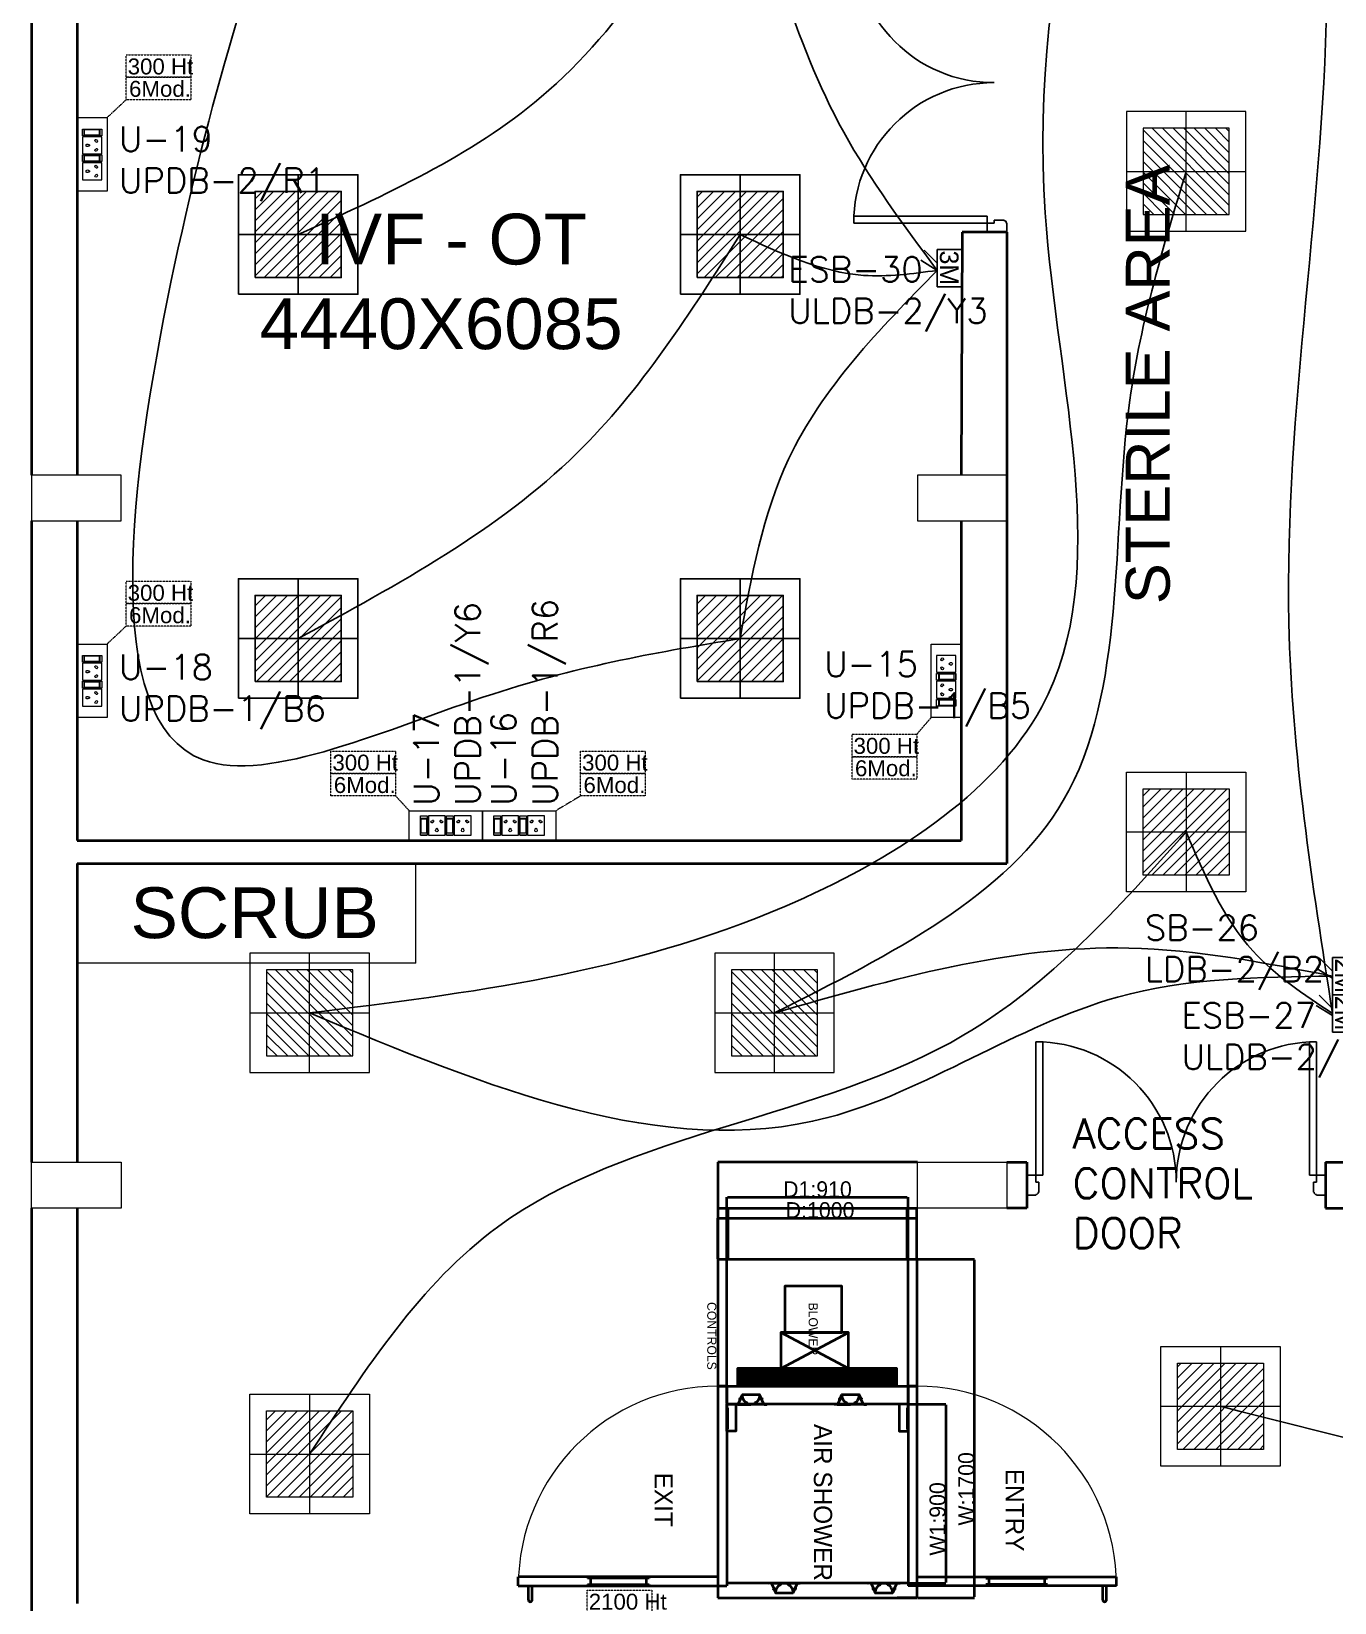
# Model space of a CAD drawing. Extents: x 2982526 to 3410143, y -1442121 to -1332990.
# Drawn here: x 3063578 to 3070123, y -1370105 to -1362218 of the extents above; entities that cross this region are included whole.
import ezdxf

# ---------------------------------------------------------------- set-up
doc = ezdxf.new("R2010")
doc.units = 0
doc.header["$MEASUREMENT"] = 0
for name, pattern in [('1', [0, 0, 0]), ('CONTINU', [0]), ('DASHED2', [0.375, 0.25, -0.125])]:
    doc.linetypes.add(name, pattern=pattern)
doc.layers.get('0').update_dxf_attribs({"color": 6, "linetype": '1'})
for name, color, linetype, lineweight in [('AIR SHOWER', 7, 'Continuous', 35), ('Column', 162, 'Continuous', 13), ('ELE-36W EMERGENCY  LED LIGHT', 7, 'Continuous', 18), ('ELE-36W LED LIGHT', 210, 'Continuous', 18), ('ELE-POWER SOCKET TEXT', 7, 'Continuous', 5), ('ELE. 2N0S OF 6-16 UPS SOCKETS', 191, 'Continuous', 0), ('WALL', 7, '1', 35)]:
    doc.layers.add(name, color=color, linetype=linetype, lineweight=lineweight)
doc.layers.add('CFT_LOOPING', color=7, linetype='1', lineweight=0, true_color=0xd6d600)
for name, color, linetype in [('DOOR', 40, 'Continuous'), ('ELE 36W EMERGENCY LIGHT', 5, 'Continuous'), ('ELE 36W LED LIGHT', 6, 'Continuous'), ('ELE-2M RAW P.SB', 40, 'Continuous'), ('ELE-2M UPS P.SB', 3, 'Continuous'), ('ELE-3M UPS P.SB', 3, 'Continuous'), ('ELE-LIGHTING TEXT', 7, 'Continuous'), ('TEXT', 5, '1')]:
    doc.layers.add(name, color=color, linetype=linetype)
doc.layers.add('ELE-42W EMERGENCY DOWN LIGHT', color=7, linetype='Continuous', true_color=0x608ec6)
doc.layers.add('ELE-LIGHTING WIRING', color=7, linetype='Continuous', true_color=0x63d7b6)
doc.styles.add('ARIAL', font='arial.ttf')
doc.styles.add('ROMANS', font='romans.shx')
doc.dimstyles.new('BIGDFD', dxfattribs={"dimtxt": 8, "dimasz": 4, "dimexe": 1, "dimexo": 2, "dimtad": 1, "dimlfac": 10, "dimtxsty": 'Standard', "dimcen": 2.5, "dimclrd": 5, "dimclre": 3, "dimclrt": 1, "dimadec": 0, "dimazin": 0, "dimtfac": 1, "dimtmove": 0, "dimatfit": 3, "dimfxl": 1, "dimarcsym": 0})
doc.dimstyles.new('BIGDFD$0', dxfattribs={"dimtxt": 8, "dimasz": 4, "dimexe": 1, "dimexo": 2, "dimtad": 1, "dimlfac": 10, "dimtxsty": 'Standard', "dimcen": 2.5, "dimclrd": 5, "dimclre": 3, "dimclrt": 1, "dimadec": 0, "dimazin": 0, "dimtfac": 1, "dimtmove": 0, "dimatfit": 3, "dimfxl": 1, "dimarcsym": 0})

# ---------------------------------------------------------------- blocks, each defined once
blk = doc.blocks.new('ddoor')
at = {"layer": 'DOOR', "lineweight": 25}
for p, q in [((50, 0), (-50, 0)), ((-50, 0), (-50, -45)), ((50, -45), (50, 0)), ((-50, -45), (-47.5, -45)), ((-35, -60), (-35, -57.5)), ((-35, -60), (15, -60)), ((15, -60), (15, -45)), ((15, -45), (50, -45)), ((50, -45), (720, -45)), ((50, -45), (50, -80)), ((50, -80), (720, -80)), ((-50, -1500), (-50, -1455)), ((-50, -1455), (-47.5, -1455)), ((-35, -1440), (-35, -1442.5)), ((-35, -1440), (15, -1440)), ((15, -1440), (15, -1455)), ((15, -1455), (50, -1455)), ((50, -1420), (720, -1420)), ((50, -1455), (50, -1420)), ((50, -1455), (720, -1455)), ((50, -1455), (50, -1500)), ((50, -1500), (-50, -1500)), ((50, -1500), (-50, -1500))]:
    blk.add_line(p, q, dxfattribs=at)
for centre, start, end in [((-35, -45), 180, 270), ((-35, -1455), 90, 180)]:
    blk.add_arc(centre, 12.5, start, end, dxfattribs=at)
at = {"layer": 'DOOR', "color": 146, "lineweight": 25, "true_color": 0x105689}
for centre, start, end in [((15, -45), 270, 0), ((15, -1455), 0, 90)]:
    blk.add_arc(centre, 705, start, end, dxfattribs=at)
blk = doc.blocks.new('*D21')
at = {"layer": 'AIR SHOWER', "color": 3, "lineweight": -2, "transparency": 16777216}
for p, q in [((3492.9, 6263), (3492.9, 7299.1)), ((4402.9, 6263), (4402.9, 7299.1))]:
    blk.add_line(p, q, dxfattribs=at)
at = {"layer": 'AIR SHOWER', "color": 5, "lineweight": -2, "transparency": 16777216}
blk.add_line((4398.9, 7298.1), (3496.9, 7298.1), dxfattribs=at)
at = {"layer": 'AIR SHOWER', "color": 5, "transparency": 16777216}
for points in [[(3496.9, 7298.8), (3496.9, 7297.4), (3492.9, 7298.1)], [(4398.9, 7297.4), (4398.9, 7298.8), (4402.9, 7298.1)]]:
    blk.add_solid(points, dxfattribs=at)
at = {"layer": 'Defpoints', "color": 0, "transparency": 16777216}
for p in [(3492.9, 7298.1), (3492.9, 6261), (4402.9, 6261)]:
    blk.add_point(p, dxfattribs=at)
at = {"layer": 'AIR SHOWER', "color": 1, "lineweight": 0, "transparency": 16777216, "insert": (3947.9, 7338.7), "char_height": 80, "attachment_point": 5}
blk.add_mtext('D1:910', dxfattribs=at)
blk = doc.blocks.new('*D22')
at = {"layer": 'AIR SHOWER', "color": 3, "lineweight": -2, "transparency": 16777216}
for p, q in [((3447.9, 6990.6), (3447.9, 7194.5)), ((4447.9, 6990.6), (4447.9, 7194.5))]:
    blk.add_line(p, q, dxfattribs=at)
at = {"layer": 'AIR SHOWER', "color": 5, "lineweight": -2, "transparency": 16777216}
blk.add_line((3451.9, 7193.5), (4443.9, 7193.5), dxfattribs=at)
at = {"layer": 'AIR SHOWER', "color": 5, "transparency": 16777216}
for points in [[(3451.9, 7194.1), (3451.9, 7192.8), (3447.9, 7193.5)], [(4443.9, 7192.8), (4443.9, 7194.1), (4447.9, 7193.5)]]:
    blk.add_solid(points, dxfattribs=at)
at = {"layer": 'Defpoints', "color": 0, "transparency": 16777216}
for p in [(4447.9, 7193.5), (3447.9, 6988.6), (4447.9, 6988.6)]:
    blk.add_point(p, dxfattribs=at)
at = {"layer": 'AIR SHOWER', "color": 1, "lineweight": 0, "transparency": 16777216, "insert": (3961.1, 7234.1), "char_height": 80, "attachment_point": 5}
blk.add_mtext('D:1000', dxfattribs=at)
blk = doc.blocks.new('nolllw new')
for p, q in [((-138.6, 13.9), (-138.1, 15.3)), ((-124.2, 15.9), (-137.1, 15.9)), ((-123.3, 15.4), (-107, -15.4)), ((-112.6, 13.9), (-2.6, 13.9)), ((8.1, 15.4), (-8.1, -15.4)), ((9, 15.9), (22, 15.9)), ((23.4, 13.9), (22.7, 15.9)), ((23.4, 13.9), (22.9, 15.3)), ((-100.3, -15.9), (-106.1, -15.9)), ((-14.9, -15.9), (-9, -15.9))]:
    blk.add_line(p, q)
at = {"color": 19}
for p, q in [((-124.2, 15.9), (-57.6, 15.9)), ((9, 15.9), (-57.6, 15.9)), ((-100.1, -34.1), (-15, -34.1))]:
    blk.add_line(p, q, dxfattribs=at)
at = {"color": 1}
for p, q in [((-74.6, 14.6), (-74.6, 10.7)), ((-40.6, 14.6), (-40.6, 10.7)), ((-100, -26.8), (-100, -34.1)), ((-15.1, -26.8), (-15.1, -34.1))]:
    blk.add_line(p, q, dxfattribs=at)
at = {"color": 3}
for p, q in [((-112.9, -4.5), (-112.9, -13.1)), ((-109.6, -16.1), (-109.9, -16.1)), ((-108.7, -16.7), (-100.8, -33.8)), ((-100.3, -34.1), (-100.1, -34.1)), ((-14.8, -34.1), (-15, -34.1)), ((-6.5, -16.7), (-14.4, -33.8)), ((-5.6, -16.1), (-5.3, -16.1)), ((-2.3, -4.5), (-2.3, -13.1))]:
    blk.add_line(p, q, dxfattribs=at)
for centre, radius, start, end in [((-137.1, 14.9), 1, 90, 159.38096), ((-124.2, 14.9), 1, 27.85965, 90), ((9, 14.9), 1, 90, 152.14035), ((22, 14.9), 1, 20.61904, 90), ((-106.1, -14.9), 1, 207.85965, 270), ((-100.3, -14.9), 1, 270, 343.32611), ((-60.8, -26.8), 40.2, 161.52124, 163.32611), ((-54.4, -26.8), 40.2, 16.67389, 18.47876), ((-14.9, -14.9), 1, 196.67389, 270), ((-9, -14.9), 1, 270, 332.14035)]:
    blk.add_arc(centre, radius, start, end)
at = {"color": 1}
for centre, radius, start, end in [((-60.8, -26.8), 39.2, 111.58911, 180), ((-75.6, 10.7), 1, 291.58911, 0), ((-74.2, 14.5), 0.396, 106.69839, 167.52754), ((-41, 14.5), 0.396, 12.47246, 73.30161), ((-39.6, 10.7), 1, 180, 248.41089), ((-54.4, -26.8), 39.2, 0, 68.41089)]:
    blk.add_arc(centre, radius, start, end, dxfattribs=at)
at = {"color": 3}
for centre, radius, start, end in [((-109.9, -13.1), 3, 180, 270), ((-109.6, -17.1), 1, 24.7129, 90), ((-100.3, -33.6), 0.5, 204.7129, 270), ((-14.8, -33.6), 0.5, 270, 335.2871), ((-5.6, -17.1), 1, 90, 155.2871), ((-5.3, -13.1), 3, 270, 0)]:
    blk.add_arc(centre, radius, start, end, dxfattribs=at)
blk = doc.blocks.new('*D23')
at = {"layer": 'AIR SHOWER', "color": 3, "lineweight": -2, "transparency": 16777216}
for p, q in [((4449.9, 6988.6), (4737.3, 6988.6)), ((4449.9, 5288.6), (4737.3, 5288.6))]:
    blk.add_line(p, q, dxfattribs=at)
at = {"layer": 'AIR SHOWER', "color": 5, "lineweight": -2, "transparency": 16777216}
blk.add_line((4736.3, 5292.6), (4736.3, 6984.6), dxfattribs=at)
at = {"layer": 'AIR SHOWER', "color": 5, "transparency": 16777216}
for points in [[(4736.9, 6984.6), (4735.6, 6984.6), (4736.3, 6988.6)], [(4735.6, 5292.6), (4736.9, 5292.6), (4736.3, 5288.6)]]:
    blk.add_solid(points, dxfattribs=at)
at = {"layer": 'Defpoints', "color": 0, "transparency": 16777216}
for p in [(4447.9, 6988.6), (4736.3, 6988.6), (4447.9, 5288.6)]:
    blk.add_point(p, dxfattribs=at)
at = {"layer": 'AIR SHOWER', "color": 1, "transparency": 16777216, "insert": (4695.7, 5835.2), "char_height": 80, "attachment_point": 5, "rotation": 90}
blk.add_mtext('W:1700', dxfattribs=at)
blk = doc.blocks.new('*D24')
at = {"layer": 'AIR SHOWER', "color": 3, "lineweight": -2, "transparency": 16777216}
for p, q in [((4404.9, 6261), (4593, 6261)), ((4404.9, 5361), (4593, 5361))]:
    blk.add_line(p, q, dxfattribs=at)
at = {"layer": 'AIR SHOWER', "color": 5, "lineweight": -2, "transparency": 16777216}
blk.add_line((4592, 6257), (4592, 5365), dxfattribs=at)
at = {"layer": 'AIR SHOWER', "color": 5, "transparency": 16777216}
for points in [[(4592.7, 6257), (4591.4, 6257), (4592, 6261)], [(4591.4, 5365), (4592.7, 5365), (4592, 5361)]]:
    blk.add_solid(points, dxfattribs=at)
at = {"layer": 'Defpoints', "color": 0, "transparency": 16777216}
for p in [(4402.9, 6261), (4402.9, 5361), (4592, 5361)]:
    blk.add_point(p, dxfattribs=at)
at = {"layer": 'AIR SHOWER', "color": 1, "transparency": 16777216, "insert": (4551.4, 5684.2), "char_height": 80, "attachment_point": 5, "rotation": 90}
blk.add_mtext('W1:900', dxfattribs=at)
blk = doc.blocks.new('54W EME')
at = {"layer": 'ELE-42W EMERGENCY DOWN LIGHT'}
h = blk.add_hatch(dxfattribs=at)
h.set_pattern_fill('ANSI31', color=8, scale=312.5, style=0)
h.paths.add_polyline_path([(-216.4, -216.4), (-216.4, 216.4), (216.4, 216.4), (216.4, -216.4)])
for p, q in [((0, 300), (0, -300)), ((-300, 0), (300, 0))]:
    blk.add_line(p, q, dxfattribs=at)
for points in [[(-300, -300), (-300, 300), (300, 300), (300, -300)], [(-216.4, -216.4), (-216.4, 216.4), (216.4, 216.4), (216.4, -216.4)]]:
    blk.add_lwpolyline(points, close=True, dxfattribs=at)
blk = doc.blocks.new('3M UPS SB')
at = {"layer": 'ELE-3M UPS P.SB', "color": 3}
for p, q in [((-134, 160), (-69, 265)), ((-88, 160), (-3, 245)), ((-240, 160), (-240, 0)), ((0, 160), (-240, 160)), ((0, 160), (0, 0))]:
    blk.add_line(p, q, dxfattribs=at)
blk.add_text('3M', height=120, rotation=180, dxfattribs=at).set_placement((-6, 143))
blk = doc.blocks.new('light300x600')
at = {"layer": 'ELE-36W LED LIGHT', "lineweight": 0}
for p, q in [((918214.7, -78407.4), (918214.7, -79007.4)), ((918814.7, -78407.4), (918214.7, -78407.4)), ((918514.7, -78407.4), (918514.7, -79007.4)), ((918814.7, -79007.4), (918814.7, -78407.4)), ((918298.3, -78491.3), (918298.6, -78491)), ((918298.3, -78544.3), (918351.6, -78491)), ((918298.3, -78597.3), (918404.7, -78491)), ((918298.3, -78650.4), (918457.7, -78491)), ((918298.3, -78703.4), (918510.7, -78491)), ((918298.3, -78756.4), (918563.8, -78491)), ((918298.3, -78809.5), (918616.8, -78491)), ((918298.3, -78862.5), (918669.8, -78491)), ((918298.3, -78915.5), (918722.9, -78491)), ((918298.3, -78491), (918298.3, -78923.7)), ((918731.1, -78491), (918298.3, -78491)), ((918343.2, -78923.7), (918731.1, -78535.8)), ((918731.1, -78923.7), (918731.1, -78491)), ((918396.2, -78923.7), (918731.1, -78588.8)), ((918449.2, -78923.7), (918731.1, -78641.9)), ((918214.7, -78707.4), (918814.7, -78707.4)), ((918502.3, -78923.7), (918731.1, -78694.9)), ((918555.3, -78923.7), (918731.1, -78747.9)), ((918608.3, -78923.7), (918731.1, -78801)), ((918661.3, -78923.7), (918731.1, -78854)), ((918298.3, -78923.7), (918731.1, -78923.7)), ((918714.4, -78923.7), (918731.1, -78907)), ((918214.7, -79007.4), (918814.7, -79007.4))]:
    blk.add_line(p, q, dxfattribs=at)
blk = doc.blocks.new('ELE.EMERGENCY 40W LED LIGHT')
at = {"layer": 'ELE-36W EMERGENCY  LED LIGHT'}
h = blk.add_hatch(dxfattribs=at)
h.set_pattern_fill('ANSI31', color=5, scale=300, style=0)
h.paths.add_polyline_path([(-207.7, -207.7), (-207.7, 207.7), (207.7, 207.7), (207.7, -207.7)])
for p, q in [((0, 288), (0, -288)), ((-288, 0), (288, 0))]:
    blk.add_line(p, q, dxfattribs=at)
for points in [[(-288, -288), (-288, 288), (288, 288), (288, -288)], [(-207.7, -207.7), (-207.7, 207.7), (207.7, 207.7), (207.7, -207.7)]]:
    blk.add_lwpolyline(points, close=True, dxfattribs=at)
blk = doc.blocks.new('2M SB')
at = {"layer": 'ELE-2M RAW P.SB'}
for p, q in [((-134, 160), (-69, 265)), ((-88, 160), (-3, 245)), ((-240, 160), (-240, 0)), ((0, 160), (-240, 160)), ((0, 160), (0, 0))]:
    blk.add_line(p, q, dxfattribs=at)
blk.add_text('2M', height=120, rotation=180, dxfattribs=at).set_placement((-6, 143))
blk = doc.blocks.new('2M UPS SB')
at = {"layer": 'ELE-2M UPS P.SB', "color": 3}
for p, q in [((-134, 160), (-69, 265)), ((-88, 160), (-3, 245)), ((-240, 160), (-240, 0)), ((0, 160), (-240, 160)), ((0, 160), (0, 0))]:
    blk.add_line(p, q, dxfattribs=at)
blk.add_text('2M', height=120, rotation=180, dxfattribs=at).set_placement((-6, 143))
blk = doc.blocks.new('6MODULE-UPS')
at = {"layer": 'ELE. 2N0S OF 6-16 UPS SOCKETS', "color": 223, "lineweight": 0}
for p, q in [((-5.7, 91.9), (-5.7, 19.7)), ((-5.7, 91.9), (-5.7, 19.7)), ((19.4, 91.9), (-5.7, 91.9)), ((-5.7, 91.9), (19.4, 91.9)), ((-3.6, 84), (-3.6, 27.6)), ((17.3, 84), (-3.6, 84)), ((17.3, 27.6), (17.3, 84)), ((19.4, 19.7), (19.4, 91.9)), ((23.6, 91.9), (86.9, 91.9)), ((23.6, 19.7), (23.6, 91.9)), ((86.9, 91.9), (86.9, 19.7)), ((91.1, 91.9), (91.1, 19.7)), ((91.1, 91.9), (91.1, 19.7)), ((116.2, 91.9), (91.1, 91.9)), ((91.1, 91.9), (116.2, 91.9)), ((93.2, 84), (93.2, 27.6)), ((114.1, 84), (93.2, 84)), ((114.1, 27.6), (114.1, 84)), ((116.2, 19.7), (116.2, 91.9)), ((120.4, 19.7), (120.4, 91.9)), ((120.4, 91.9), (183.6, 91.9)), ((183.6, 91.9), (183.6, 19.7)), ((-5.7, 19.7), (19.4, 19.7)), ((-3.6, 30.1), (17.3, 30.1)), ((-3.6, 27.6), (17.3, 27.6)), ((86.9, 19.7), (23.6, 19.7)), ((91.1, 19.7), (116.2, 19.7)), ((93.2, 30.1), (114.1, 30.1)), ((93.2, 27.6), (114.1, 27.6)), ((183.6, 19.7), (120.4, 19.7))]:
    blk.add_line(p, q, dxfattribs=at)
blk.add_lwpolyline([(-48.1, 0), (226, 0), (226, 111.6), (-48.1, 111.6)], close=True, dxfattribs=at)
for centre, radius, start, end in [((55.3, 73.6), 4.92, 307.15837, 232.84163), ((55.3, 68.7), 3.14, 161.40312, 18.59688), ((152, 73.6), 4.92, 307.15837, 232.84163), ((152, 68.7), 3.14, 161.40312, 18.59688), ((37.2, 41.7), 4.24, 5.26891, 272.51003), ((40.6, 38.8), 3.42, 202.68381, 75.09514), ((69.9, 38.8), 3.42, 104.90486, 337.31619), ((73.3, 41.7), 4.24, 267.48997, 174.73109), ((134, 41.7), 4.24, 5.26891, 272.51003), ((137.3, 38.8), 3.42, 202.68381, 75.09514), ((166.7, 38.8), 3.42, 104.90486, 337.31619), ((170, 41.7), 4.24, 267.48997, 174.73109)]:
    blk.add_arc(centre, radius, start, end, dxfattribs=at)
blk = doc.blocks.new('Q5YYYU')
at = {"layer": 'AIR SHOWER'}
h = blk.add_hatch(dxfattribs=at)
h.set_pattern_fill('ANSI37', color=8, scale=2.4, angle=90, style=0)
h.set_pattern_definition([(315, (54151.7186, 372155.649), (5.38815367, 5.38815367), []), (45, (54151.7186, 372155.649), (-5.38815367, 5.38815367), [])])
h.paths.add_polyline_path([(3546.7034, 6350.956), (3546.7034, 6439.3701), (4343.5774, 6439.3701), (4343.5774, 6350.956)])
h = blk.add_hatch(dxfattribs=at)
h.set_pattern_fill('ANSI37', color=8, scale=2.4, angle=90, style=0)
h.set_pattern_definition([(315, (38311.7864, 534035.169), (5.38815367, 5.38815367), []), (45, (38311.7864, 534035.169), (-5.38815367, 5.38815367), [])])
h.paths.add_polyline_path([(4340.8369, 6439.3701), (4340.8369, 6350.956), (4268.5936, 6350.956), (4268.5936, 6439.3701)])
at = {"color": 8}
for p, q in [((3447.9159, 7245), (3447.9159, 6988.6054)), ((3497.9159, 7245), (3497.9159, 6988.6054)), ((4397.9159, 6988.6054), (4397.9159, 7245)), ((4447.9159, 6988.6054), (4447.9159, 7245)), ((4447.9159, 5288.6054), (4347.9159, 5288.6054))]:
    blk.add_line(p, q, dxfattribs=at)
at = {"layer": 'AIR SHOWER', "color": 8}
for p, q in [((3447.9159, 6988.6054), (3447.9159, 5288.6054)), ((3447.9159, 6988.6054), (4447.9159, 6988.6054)), ((4447.9159, 6988.6054), (4447.9159, 5288.6054)), ((3763.8739, 6439.3701), (4103.1204, 6620.1955)), ((4103.1204, 6439.3701), (3763.8739, 6620.1955)), ((3447.9159, 6350.956), (4447.9159, 6350.956)), ((3492.9159, 6350.956), (3447.9159, 6350.956)), ((3492.9159, 6350.956), (3492.9159, 5348.6054)), ((4402.9159, 6350.956), (4402.9159, 5348.6054)), ((4447.9159, 6350.956), (4402.9159, 6350.956)), ((4402.9159, 6260.956), (3492.9159, 6260.956)), ((4402.9159, 6260.956), (4402.9159, 5348.6054)), ((2445.5653, 5348.6054), (2445.5653, 5393.6054)), ((3447.9159, 5393.6054), (2445.5653, 5393.6054)), ((2792.2459, 5393.6054), (2792.2459, 5387.6054)), ((3102.2459, 5387.6054), (2792.2459, 5387.6054)), ((2807.2459, 5387.6054), (2807.2459, 5354.6054)), ((3087.2459, 5387.6054), (3087.2459, 5354.6054)), ((3102.2459, 5393.6054), (3102.2459, 5387.6054)), ((4447.9159, 5393.6054), (5450.2666, 5393.6054)), ((4793.5859, 5393.6054), (4793.5859, 5387.6054)), ((4793.5859, 5387.6054), (5103.5859, 5387.6054)), ((4808.5859, 5387.6054), (4808.5859, 5354.6054)), ((5088.5859, 5387.6054), (5088.5859, 5354.6054)), ((5103.5859, 5393.6054), (5103.5859, 5387.6054)), ((5450.2666, 5348.6054), (5450.2666, 5393.6054)), ((2445.5653, 5348.6054), (3447.9159, 5348.6054)), ((2496.0653, 5278.1054), (2496.0653, 5348.6054)), ((2515.0653, 5278.1054), (2515.0653, 5348.6054)), ((2792.2459, 5354.6054), (2792.2459, 5348.6054)), ((2792.2459, 5354.6054), (3102.2459, 5354.6054)), ((3102.2459, 5354.6054), (3102.2459, 5348.6054)), ((3447.9159, 5348.6054), (3492.9159, 5348.6054)), ((3447.9159, 5288.6054), (4447.9159, 5288.6054)), ((3447.9159, 5288.6054), (4447.9159, 5288.6054)), ((4402.9159, 5360.956), (3492.9159, 5360.956)), ((4402.9159, 5360.956), (3492.9159, 5360.956)), ((4447.9159, 5348.6054), (4402.9159, 5348.6054)), ((5450.2666, 5348.6054), (4447.9159, 5348.6054)), ((4793.5859, 5354.6054), (4793.5859, 5348.6054)), ((5103.5859, 5354.6054), (4793.5859, 5354.6054)), ((5103.5859, 5354.6054), (5103.5859, 5348.6054)), ((5380.7666, 5278.1054), (5380.7666, 5348.6054)), ((5399.7666, 5278.1054), (5399.7666, 5348.6054))]:
    blk.add_line(p, q, dxfattribs=at)
for points in [[(4070.4769, 6620.1955), (4070.4769, 6852.568), (3784.1024, 6852.568), (3784.1024, 6620.1955)], [(4103.1204, 6439.3701), (4103.1204, 6620.1955), (3763.8739, 6620.1955), (3763.8739, 6439.3701)], [(4346.552, 6350.956), (4346.552, 6439.3701), (3546.7034, 6439.3701), (3546.7034, 6350.956)], [(3492.9159, 6124.328), (3492.9159, 6260.956), (3537.4011, 6260.956), (3537.4011, 6124.328)], [(3496.9266, 6242.173), (3496.9266, 6136.1803), (3492.9159, 6136.1803), (3492.9159, 6242.173)], [(4402.9159, 6124.328), (4402.9159, 6260.956), (4358.4307, 6260.956), (4358.4307, 6124.328)], [(4398.9052, 6242.173), (4398.9052, 6136.1803), (4402.9159, 6136.1803), (4402.9159, 6242.173)]]:
    blk.add_lwpolyline(points, close=True, dxfattribs=at)
at = {"layer": 'AIR SHOWER', "color": 8, "lineweight": 0}
for centre, start, end in [((3447.9159, 5348.6054), 90, 180), ((4447.9159, 5348.6054), 0, 90)]:
    blk.add_arc(centre, 1002.3506, start, end, dxfattribs=at)
at = {"layer": 'AIR SHOWER', "color": 8}
for centre in [(2505.5653, 5278.1054), (5390.2666, 5278.1054)]:
    blk.add_arc(centre, 9.5, 180, 0, dxfattribs=at)
at = {"layer": 'Column'}
for points in [[(0, 10925), (0, 10695), (450, 10695), (450, 10925)], [(4449.9159, 10925), (4449.9159, 10695), (4899.9159, 10695), (4899.9159, 10925)], [(450, 7475), (450, 7245), (0, 7245), (0, 7475)], [(4899.9159, 7475), (4899.9159, 7245), (4449.9159, 7245), (4449.9159, 7475)]]:
    blk.add_lwpolyline(points, close=True, dxfattribs=at)
at = {"layer": 'WALL', "color": 8}
for p, q in [((0, 14145), (0, 10925)), ((230, 14145), (230, 10925)), ((4674.9159, 12145), (4669.9159, 10925)), ((4899.9159, 12145), (4674.9159, 12145)), ((4899.9159, 12145), (4899.9159, 8975)), ((0, 10695), (0, 7475)), ((230, 10695), (230, 9090)), ((4669.9159, 10695), (4669.9159, 9090)), ((230, 9090), (4669.9159, 9090)), ((230, 8975), (230, 8790)), ((230, 8975), (2845, 8975)), ((2845, 8975), (4899.9159, 8975)), ((230, 8790), (230, 7475)), ((3447.9159, 7475), (3447.9159, 7245)), ((4449.9159, 7475), (3447.9159, 7475)), ((4899.9159, 7475), (4999.9159, 7475)), ((4999.9159, 7475), (4999.9159, 7245)), ((6499.9159, 7475), (6499.9159, 7245)), ((6499.9159, 7475), (6621.5251, 7475)), ((0, 7245), (0, 3910)), ((230, 7245), (230, 5260)), ((3447.9159, 7245), (4449.9159, 7245)), ((4999.9159, 7245), (4899.9159, 7245)), ((6499.9159, 7245), (6622.2501, 7243.7895))]:
    blk.add_line(p, q, dxfattribs=at)
at = {"layer": 'WALL', "color": 8, "lineweight": 20}
for p, q in [((1930, 8475), (1930, 8975)), ((230, 8175), (230, 8790)), ((1930, 8475), (230, 8475))]:
    blk.add_line(p, q, dxfattribs=at)
at = {"layer": 'AIR SHOWER', "color": 8, "xscale": -1, "rotation": 180}
for p in [(3671.7629, 6274.882), (4171.7629, 6274.882)]:
    blk.add_blockref('nolllw new', p, dxfattribs=at)
at = {"layer": 'AIR SHOWER', "color": 8, "xscale": -1}
for p in [(3724.069, 5345.5667), (4224.069, 5345.5667)]:
    blk.add_blockref('nolllw new', p, dxfattribs=at)
at = {"layer": 'WALL', "xscale": -1}
blk.add_blockref('ddoor', (4849.9159, 13645), dxfattribs=at)
at = {"layer": 'WALL', "xscale": -1, "rotation": 270}
blk.add_blockref('ddoor', (6499.9159, 7360), dxfattribs=at)
at = {"layer": 'AIR SHOWER', "color": 8}
for s, height, p in [('CONTROLS', 45.7466, (3394.3207, 6773.0159)), ('BLOWER', 45.7466, (3903.8447, 6770.5759)), ('AIR SHOWER', 91.4932, (3930.0689, 6161.1196)), ('ENTRY', 91.4932, (4893.9928, 5935.6834)), ('EXIT', 91.4932, (3129.5821, 5916.6004))]:
    blk.add_text(s, height=height, rotation=270, dxfattribs=at).set_placement(p)
at = {"layer": 'TEXT', "color": 8, "char_height": 255, "attachment_point": 5, "style": 'ARIAL'}
for s, insert, width in [(' IVF - OT\\P4440X6085', (2058.107, 11895.3851), 2454.157572), ('SCRUB', (1121.3711, 8725.8398), 1342.043575)]:
    blk.add_mtext(s, dxfattribs=dict(at, insert=insert, width=width))
at = {"layer": 'TEXT', "color": 8, "insert": (5229.9351, 7694.0088), "char_height": 150, "attachment_point": 1, "style": 'ROMANS'}
blk.add_mtext_dynamic_manual_height_columns('ACCESS CONTROL DOOR', width=1212.859684, gutter_width=1000, heights=[0], dxfattribs=at)
at = {"layer": 'WALL', "color": 8, "linetype": 'Continuous', "insert": (5608.5057, 11337.8257), "char_height": 220.4136, "width": 2733.297639, "attachment_point": 5, "rotation": 90, "style": 'ARIAL'}
blk.add_mtext('\\pxt17; STERILE AREA', dxfattribs=at)
at = {"layer": 'AIR SHOWER', "color": 8, "lineweight": 0}
for base, p1, p2, text, picture, middle in [((3492.9159, 7298.1041), (4402.9159, 6260.956), (3492.9159, 6260.956), 'D1:910', '*D21', (3947.9159, 7298.1041)), ((4447.9159, 7193.4541), (3447.9159, 6988.6054), (4447.9159, 6988.6054), 'D:1000', '*D22', (3961.1435, 7193.4541))]:
    dim = blk.add_linear_dim(base=base, p1=p1, p2=p2, text=text, dimstyle='BIGDFD$0', override={"dimtxt": 80}, dxfattribs=at)
    dim.commit()
    dim.dimension.update_dxf_attribs({"geometry": picture, "text_midpoint": middle, "dimtype": 160})
at = {"layer": 'AIR SHOWER', "color": 8}
for base, p1, p2, text, picture, middle in [((4736.2758, 6988.6054), (4447.9159, 5288.6054), (4447.9159, 6988.6054), 'W:1700', '*D23', (4736.2758, 5835.1975)), ((4592.0454, 5360.956), (4402.9159, 6260.956), (4402.9159, 5360.956), 'W1:900', '*D24', (4592.0454, 5684.2479))]:
    dim = blk.add_linear_dim(base=base, p1=p1, p2=p2, angle=90, text=text, dimstyle='BIGDFD', override={"dimtxt": 80}, dxfattribs=at)
    dim.commit()
    dim.dimension.update_dxf_attribs({"geometry": picture, "text_midpoint": middle, "dimtype": 160})

msp = doc.modelspace()

# ---------------------------------------------------------------- linework, layer by layer
at = {"layer": 'CFT_LOOPING', "color": 7, "linetype": 'DASHED2', "ltscale": 5}
for p, q in [((3064053.7, -1362560.3), (3063957.6, -1362650.5)), ((3064053.7, -1365202.8), (3063957.6, -1365293)), ((3068024.3, -1365746.2), (3068097.5, -1365661.5)), ((3065406.9, -1366055.4), (3065474.8, -1366129.8)), ((3066336, -1366055.4), (3066211.8, -1366129.8))]:
    msp.add_line(p, q, dxfattribs=at)
at = {"layer": 'CFT_LOOPING', "color": 7, "linetype": 'DASHED2', "ltscale": 5, "elevation": 0}
for points in [[(3064053.7, -1362335.3), (3064378.5, -1362335.3), (3064378.5, -1362447.8), (3064053.7, -1362447.8)], [(3064053.7, -1362447.8), (3064378.5, -1362447.8), (3064378.5, -1362560.3), (3064053.7, -1362560.3)], [(3064053.7, -1364977.8), (3064378.5, -1364977.8), (3064378.5, -1365090.3), (3064053.7, -1365090.3)], [(3064053.7, -1365090.3), (3064378.5, -1365090.3), (3064378.5, -1365202.8), (3064053.7, -1365202.8)], [(3067699.5, -1365746.2), (3068024.3, -1365746.2), (3068024.3, -1365858.7), (3067699.5, -1365858.7)], [(3065082.1, -1365830.4), (3065406.9, -1365830.4), (3065406.9, -1365942.9), (3065082.1, -1365942.9)], [(3066336, -1365830.4), (3066660.8, -1365830.4), (3066660.8, -1365942.9), (3066336, -1365942.9)], [(3067699.5, -1365858.7), (3068024.3, -1365858.7), (3068024.3, -1365971.2), (3067699.5, -1365971.2)], [(3065082.1, -1365942.9), (3065406.9, -1365942.9), (3065406.9, -1366055.4), (3065082.1, -1366055.4)], [(3066336, -1365942.9), (3066660.8, -1365942.9), (3066660.8, -1366055.4), (3066336, -1366055.4)]]:
    msp.add_lwpolyline(points, close=True, dxfattribs=at)
at = {"layer": 'CFT_LOOPING', "color": 7, "linetype": 'DASHED2', "ltscale": 5}
msp.add_lwpolyline([(3066369.3, -1370042.9), (3066694.2, -1370042.9), (3066694.2, -1370155.4), (3066369.3, -1370155.4)], close=True, dxfattribs=at)
at = {"layer": 'ELE-LIGHTING WIRING', "color": 254, "true_color": 0xdebad0}
for points in [[(3070112.5, -1367147.9), (3069893.4, -1365187.2), (3070085, -1361973.1), (3069810.8, -1359212.3), (3069377.5, -1356287.9)], [(3067137.6, -1365265.5), (3065895.1, -1365544.1), (3064440.5, -1365875.1), (3064278.5, -1363477.2), (3064917.6, -1361208.9)], [(3064917.6, -1363237.2), (3066137.8, -1362546.7), (3067137.6, -1361208.9)], [(3068127.1, -1363417.3), (3067657.3, -1362723), (3067137.6, -1361208.9)], [(3064917.6, -1365265.5), (3066317.4, -1364335), (3067137.6, -1363237.2)], [(3068127.1, -1363417.3), (3067756.7, -1363442.1), (3067137.6, -1363237.2)], [(3067137.6, -1365265.5), (3067380.4, -1364364.8), (3068127.1, -1363417.3)], [(3064975, -1369359.8), (3065918.2, -1368220.5), (3068261.4, -1367255.8), (3069377.5, -1366236.6)], [(3070112.5, -1367147.9), (3069712.5, -1366834.2), (3069377.5, -1366236.6)], [(3069550.1, -1369119.8), (3072550.4, -1369732.6), (3078693.5, -1369119.8)]]:
    msp.add_spline(points, degree=3, dxfattribs=at)
at = {"layer": 'ELE-LIGHTING WIRING'}
for points in [[(3064975, -1367144.8), (3067361.8, -1366610.1), (3068652.1, -1365608.4), (3068669.3, -1363127.6), (3069377.5, -1359604.1)], [(3067310, -1367144.8), (3068760.4, -1366079.1), (3069094.6, -1364068.9), (3069377.5, -1362920.4)], [(3067310, -1367144.8), (3069089.7, -1366819.3), (3070112.5, -1366960.4)], [(3070112.5, -1366960.4), (3069031.8, -1367066.2), (3067578.3, -1367670.4), (3064975, -1367144.8)]]:
    msp.add_spline(points, degree=3, dxfattribs=at)

# ---------------------------------------------------------------- block references
at = {"layer": 'ELE 36W EMERGENCY LIGHT', "xscale": 1.041666666677768, "yscale": 1.041666666677768, "zscale": 1.041666666677768}
for p in [(3069377.5, -1366236.6), (3069550.1, -1369119.8), (3064975, -1369359.8)]:
    msp.add_blockref('ELE.EMERGENCY 40W LED LIGHT', p, dxfattribs=at)
at = {"layer": 'ELE 36W LED LIGHT', "rotation": 89.9999999995464}
for p in [(2990670.1, -2281435.1), (2986267.6, -2285659.5), (2988602.6, -2285659.5)]:
    msp.add_blockref('light300x600', p, dxfattribs=at)
at = {"layer": 'ELE-2M RAW P.SB', "color": 6, "xscale": 0.7812500000005363, "yscale": 0.7812500000005363, "zscale": 0.7812500000005363, "rotation": 89.99999999999973}
msp.add_blockref('2M SB', (3070237.5, -1366866.6), dxfattribs=at)
at = {"layer": 'ELE-2M UPS P.SB', "color": 6, "xscale": 0.7812500000005363, "yscale": 0.7812500000005363, "zscale": 0.7812500000005363, "rotation": 89.99999999999979}
msp.add_blockref('2M UPS SB', (3070237.5, -1367054.1), dxfattribs=at)
at = {"layer": 'ELE-3M UPS P.SB', "color": 6, "xscale": 0.7812500000005363, "yscale": 0.7812500000005363, "zscale": 0.7812500000005363, "rotation": 89.9999999999999}
msp.add_blockref('3M UPS SB', (3068252.1, -1363312.8), dxfattribs=at)
at = {"layer": 'ELE-42W EMERGENCY DOWN LIGHT', "linetype": 'ByBlock'}
for p in [(3064917.6, -1363237.2), (3067137.6, -1363237.2), (3064917.6, -1365265.5), (3067137.6, -1365265.5)]:
    msp.add_blockref('54W EME', p, dxfattribs=at)
at = {"layer": 'ELE. 2N0S OF 6-16 UPS SOCKETS', "xscale": -1.344445831101533, "yscale": 1.344445831101533, "zscale": 1.344445831101533}
for p, rotation in [((3063957.6, -1362715.2), 89.99999999999926), ((3063957.6, -1365357.7), 89.99999999999933), ((3068097.5, -1365596.9), 269.9999999999993), ((3065539.5, -1366129.8), 179.9999999999996), ((3065907.9, -1366129.8), 179.9999999999996)]:
    msp.add_blockref('6MODULE-UPS', p, dxfattribs=dict(at, rotation=rotation))
at = {"layer": 'WALL', "color": 240, "true_color": 0xed1f24}
msp.add_blockref('Q5YYYU', (3063577.6, -1375369.8), dxfattribs=at)

# ---------------------------------------------------------------- texts
at = {"layer": 'ELE-LIGHTING TEXT', "color": 200, "linetype": 'CONTINU', "char_height": 125, "width": 349.838, "attachment_point": 1, "style": 'ROMANS'}
for s, insert in [('{\\C256;ESB-30\\PULDB-2/Y3\\P}', (3067378.8, -1363349.6)), ('{\\C256;SB-26\\PLDB-2/B2\\P}', (3069170.3, -1366654.7)), ('{\\C256;ESB-27\\PULDB-2/B1\\P}', (3069354, -1367094.7))]:
    msp.add_mtext(s, dxfattribs=dict(at, insert=insert))
at = {"layer": 'ELE-POWER SOCKET TEXT', "char_height": 125, "width": 270.335, "attachment_point": 1}
for s, insert in [('{\\Fromans.shx|c228;U-19\\PUPDB-2/R1\\P}', (3064017.8, -1362694.9)), ('{\\Fromans.shx|c228;U-18\\PUPDB-1/B6\\P}', (3064017.8, -1365346.1)), ('{\\Fromans.shx|c228;U-15\\PUPDB-1/B5\\P}', (3067559.4, -1365331.4))]:
    msp.add_mtext(s, dxfattribs=dict(at, insert=insert))
at = {"layer": 'ELE-POWER SOCKET TEXT', "char_height": 125, "width": 270.335, "attachment_point": 1, "rotation": 90}
for s, insert in [('{\\Fromans.shx|c228;U-16\\PUPDB-1/R6\\P}', (3065886, -1366105.4)), ('{\\Fromans.shx|c228;U-17\\PUPDB-1/Y6\\P}', (3065498.2, -1366105.4))]:
    msp.add_mtext(s, dxfattribs=dict(at, insert=insert))
at = {"layer": 'TEXT', "color": 7, "char_height": 80, "attachment_point": 1}
for s, insert, width in [('\\A1;{\\fArial|b0|i0|c0|p34;300 Ht\\P}', (3064061.1, -1362353.4), 8957.987), ('\\A1;{\\fArial|b0|i0|c0|p34;6Mod.\\P}', (3064068.1, -1362465.9), 352.575), ('\\A1;{\\fArial|b0|i0|c0|p34;300 Ht\\P}', (3064061.1, -1364995.9), 8957.987), ('\\A1;{\\fArial|b0|i0|c0|p34;6Mod.\\P}', (3064068.1, -1365108.4), 352.575), ('\\A1;{\\fArial|b0|i0|c0|p34;300 Ht\\P}', (3067706.9, -1365764.3), 8957.987), ('\\A1;{\\fArial|b0|i0|c0|p34;300 Ht\\P}', (3065089.5, -1365848.5), 8957.987), ('\\A1;{\\fArial|b0|i0|c0|p34;300 Ht\\P}', (3066343.4, -1365848.5), 8957.987), ('\\A1;{\\fArial|b0|i0|c0|p34;6Mod.\\P}', (3067713.9, -1365876.8), 352.575), ('\\A1;{\\fArial|b0|i0|c0|p34;6Mod.\\P}', (3065096.5, -1365961), 352.575), ('\\A1;{\\fArial|b0|i0|c0|p34;6Mod.\\P}', (3066350.4, -1365961), 352.575), ('\\A1;{\\fArial|b0|i0|c0|p34;2100 Ht\\P}', (3066376.8, -1370061), 8957.987)]:
    msp.add_mtext(s, dxfattribs=dict(at, insert=insert, width=width))

doc.saveas('drawing.dxf')
